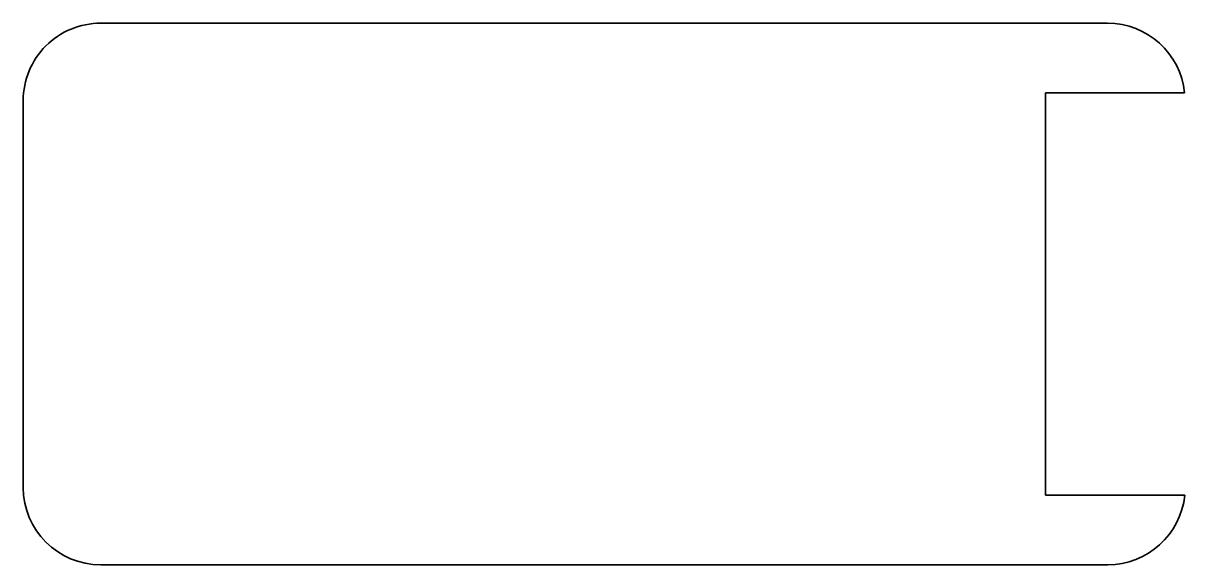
# Model space of a CAD drawing. Extents: x 557 to 632, y 403 to 438.
import ezdxf

# ---------------------------------------------------------------- set-up
doc = ezdxf.new("R2010")
doc.units = 0

msp = doc.modelspace()

# ---------------------------------------------------------------- linework, layer by layer
at = {"color": 7, "lineweight": 35}
for p, q in [((627.006, 438), (562.006, 438)), ((623.006, 407.5), (623.006, 433.5)), ((623.006, 433.5), (631.981, 433.5)), ((557.006, 433), (557.006, 408)), ((631.994, 407.5), (623.006, 407.5)), ((562.006, 403), (627.019, 403))]:
    msp.add_line(p, q, dxfattribs=at)
for centre, start, end in [((562.006, 433), 90, 180.00001), ((627.006, 433), 5.73917, 90), ((562.006, 408), 180.00001, 270), ((627.019, 408), 270, 354.26083)]:
    msp.add_arc(centre, 5, start, end, dxfattribs=at)

doc.saveas('drawing.dxf')
